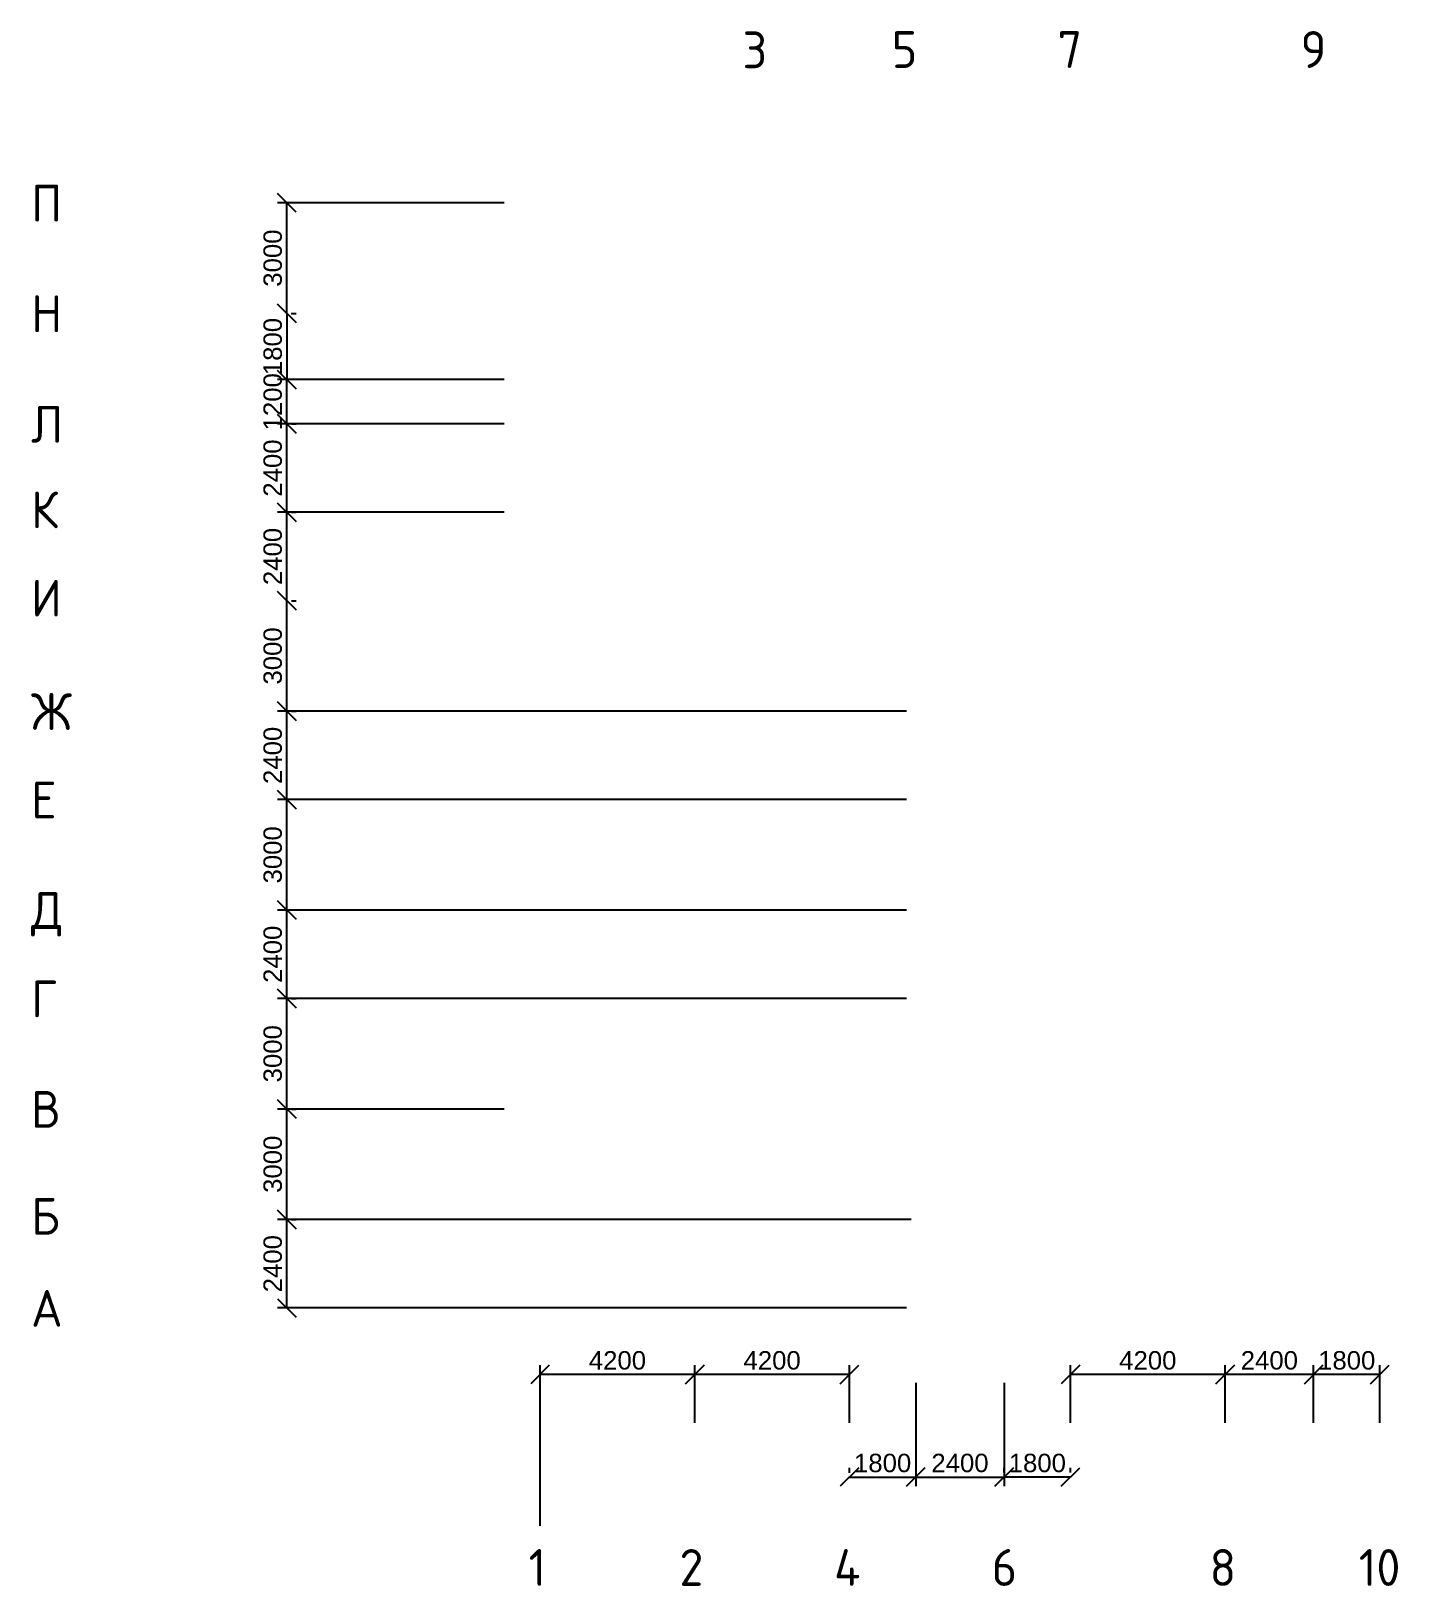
# Model space of a CAD drawing. Header units: millimetres. Extents: x -10163 to 1081624, y -5450 to 230390.
# Drawn here: x 60340 to 97450, y -5450 to 36760 of the extents above; entities that cross this region are included whole.
import ezdxf

# ---------------------------------------------------------------- set-up
doc = ezdxf.new("R2010")
doc.units = ezdxf.units.MM
doc.header["$PDMODE"] = 35
doc.linetypes.add('Штрих-пунктир', pattern=[24, 20, -1.5, 1, -1.5])
doc.layers.add('Оси 2', color=253, linetype='Continuous')
doc.styles.add('GOST-2.304_Type-B', font='GOST Common.ttf')
doc.styles.get("Standard").update_dxf_attribs({"font": 'arial.ttf'})
doc.dimstyles.new('ISO-25', dxfattribs={"dimtxt": 2.5, "dimasz": 2.5, "dimexe": 1.25, "dimexo": 0.625, "dimtad": 1, "dimtxsty": 'Standard', "dimblk": 'OBLIQUE', "dimcen": 2.5, "dimadec": 0, "dimazin": 0, "dimtfac": 1, "dimtmove": 0, "dimatfit": 3, "dimfxl": 1, "dimarcsym": 0})

# ---------------------------------------------------------------- blocks, each defined once
blk = doc.blocks.new('_Oblique')
at = {"color": 0, "linetype": 'ByBlock', "lineweight": -2}
blk.add_line((-0.5, -0.5), (0.5, 0.5), dxfattribs=at)
blk = doc.blocks.new('*D22')
at = {"layer": 'Defpoints', "color": 0, "linetype": 'Штрих-пунктир', "lineweight": -3, "transparency": 16777216}
for p in [(74160, 290), (78360, -1150), (74160, -3940)]:
    blk.add_point(p, dxfattribs=at)
at = {"layer": 'Оси 2', "color": 0, "linetype": 'Штрих-пунктир', "lineweight": -2, "transparency": 16777216}
for p, q in [((74160, -3815), (74160, 540)), ((78360, -1025), (78360, 540)), ((78360, 290), (74160, 290))]:
    blk.add_line(p, q, dxfattribs=at)
at = {"layer": 'Оси 2', "color": 0, "linetype": 'Штрих-пунктир', "lineweight": -2, "transparency": 16777216, "xscale": 500, "yscale": 500, "zscale": 500, "rotation": 180}
blk.add_blockref('_Oblique', (74160, 290), dxfattribs=at)
at = {"layer": 'Оси 2', "color": 0, "linetype": 'Штрих-пунктир', "lineweight": -2, "transparency": 16777216, "xscale": 500, "yscale": 500, "zscale": 500}
blk.add_blockref('_Oblique', (78360, 290), dxfattribs=at)
at = {"layer": 'Оси 2', "color": 0, "linetype": 'Штрих-пунктир', "transparency": 16777216, "insert": (76260, 670), "char_height": 500, "attachment_point": 5}
blk.add_mtext('4200', dxfattribs=at)
blk = doc.blocks.new('*D23')
at = {"layer": 'Defpoints', "color": 0, "linetype": 'Штрих-пунктир', "lineweight": -3, "transparency": 16777216}
for p in [(78360, 290), (78360, -1150), (82560, -1150)]:
    blk.add_point(p, dxfattribs=at)
at = {"layer": 'Оси 2', "color": 0, "linetype": 'Штрих-пунктир', "lineweight": -2, "transparency": 16777216}
for p, q in [((78360, -1025), (78360, 540)), ((82560, -1025), (82560, 540)), ((82560, 290), (78360, 290))]:
    blk.add_line(p, q, dxfattribs=at)
at = {"layer": 'Оси 2', "color": 0, "linetype": 'Штрих-пунктир', "lineweight": -2, "transparency": 16777216, "xscale": 500, "yscale": 500, "zscale": 500, "rotation": 180}
blk.add_blockref('_Oblique', (78360, 290), dxfattribs=at)
at = {"layer": 'Оси 2', "color": 0, "linetype": 'Штрих-пунктир', "lineweight": -2, "transparency": 16777216, "xscale": 500, "yscale": 500, "zscale": 500}
blk.add_blockref('_Oblique', (82560, 290), dxfattribs=at)
at = {"layer": 'Оси 2', "color": 0, "linetype": 'Штрих-пунктир', "transparency": 16777216, "insert": (80460, 670), "char_height": 500, "attachment_point": 5}
blk.add_mtext('4200', dxfattribs=at)
blk = doc.blocks.new('*D24')
at = {"layer": 'Defpoints', "color": 0, "linetype": 'Штрих-пунктир', "lineweight": -3, "transparency": 16777216}
for p in [(88560, 290), (88560, -1150), (92760, -1150)]:
    blk.add_point(p, dxfattribs=at)
at = {"layer": 'Оси 2', "color": 0, "linetype": 'Штрих-пунктир', "lineweight": -2, "transparency": 16777216}
for p, q in [((88560, -1025), (88560, 540)), ((92760, -1025), (92760, 540)), ((92760, 290), (88560, 290))]:
    blk.add_line(p, q, dxfattribs=at)
at = {"layer": 'Оси 2', "color": 0, "linetype": 'Штрих-пунктир', "lineweight": -2, "transparency": 16777216, "xscale": 500, "yscale": 500, "zscale": 500, "rotation": 180}
blk.add_blockref('_Oblique', (88560, 290), dxfattribs=at)
at = {"layer": 'Оси 2', "color": 0, "linetype": 'Штрих-пунктир', "lineweight": -2, "transparency": 16777216, "xscale": 500, "yscale": 500, "zscale": 500}
blk.add_blockref('_Oblique', (92760, 290), dxfattribs=at)
at = {"layer": 'Оси 2', "color": 0, "linetype": 'Штрих-пунктир', "transparency": 16777216, "insert": (90660, 670), "char_height": 500, "attachment_point": 5}
blk.add_mtext('4200', dxfattribs=at)
blk = doc.blocks.new('*D25')
at = {"layer": 'Defpoints', "color": 0, "linetype": 'Штрих-пунктир', "lineweight": -3, "transparency": 16777216}
for p in [(92760, 290), (92760, -1150), (95160, -1150)]:
    blk.add_point(p, dxfattribs=at)
at = {"layer": 'Оси 2', "color": 0, "linetype": 'Штрих-пунктир', "lineweight": -2, "transparency": 16777216}
for p, q in [((92760, -1025), (92760, 540)), ((95160, -1025), (95160, 540)), ((95160, 290), (92760, 290))]:
    blk.add_line(p, q, dxfattribs=at)
at = {"layer": 'Оси 2', "color": 0, "linetype": 'Штрих-пунктир', "lineweight": -2, "transparency": 16777216, "xscale": 500, "yscale": 500, "zscale": 500, "rotation": 180}
blk.add_blockref('_Oblique', (92760, 290), dxfattribs=at)
at = {"layer": 'Оси 2', "color": 0, "linetype": 'Штрих-пунктир', "lineweight": -2, "transparency": 16777216, "xscale": 500, "yscale": 500, "zscale": 500}
blk.add_blockref('_Oblique', (95160, 290), dxfattribs=at)
at = {"layer": 'Оси 2', "color": 0, "linetype": 'Штрих-пунктир', "transparency": 16777216, "insert": (93960, 670), "char_height": 500, "attachment_point": 5}
blk.add_mtext('2400', dxfattribs=at)
blk = doc.blocks.new('*D26')
at = {"layer": 'Defpoints', "color": 0, "linetype": 'Штрих-пунктир', "lineweight": -3, "transparency": 16777216}
for p in [(95160, 290), (95160, -1150), (96960, -1150)]:
    blk.add_point(p, dxfattribs=at)
at = {"layer": 'Оси 2', "color": 0, "linetype": 'Штрих-пунктир', "lineweight": -2, "transparency": 16777216}
for p, q in [((95160, -1025), (95160, 540)), ((96960, -1025), (96960, 540)), ((96960, 290), (95160, 290))]:
    blk.add_line(p, q, dxfattribs=at)
at = {"layer": 'Оси 2', "color": 0, "linetype": 'Штрих-пунктир', "lineweight": -2, "transparency": 16777216, "xscale": 500, "yscale": 500, "zscale": 500, "rotation": 180}
blk.add_blockref('_Oblique', (95160, 290), dxfattribs=at)
at = {"layer": 'Оси 2', "color": 0, "linetype": 'Штрих-пунктир', "lineweight": -2, "transparency": 16777216, "xscale": 500, "yscale": 500, "zscale": 500}
blk.add_blockref('_Oblique', (96960, 290), dxfattribs=at)
at = {"layer": 'Оси 2', "color": 0, "linetype": 'Штрих-пунктир', "transparency": 16777216, "insert": (96060, 670), "char_height": 500, "attachment_point": 5}
blk.add_mtext('1800', dxfattribs=at)
blk = doc.blocks.new('*D27')
at = {"layer": 'Defpoints', "color": 0, "linetype": 'Штрих-пунктир', "lineweight": -3, "transparency": 16777216}
for p in [(67283, 4497), (84360, 4497), (84233, 2097)]:
    blk.add_point(p, dxfattribs=at)
at = {"layer": 'Оси 2', "color": 0, "linetype": 'Штрих-пунктир', "lineweight": -2, "transparency": 16777216}
for p, q in [((84235, 4497), (67033, 4497)), ((67283, 2097), (67283, 4497)), ((84108, 2097), (67033, 2097))]:
    blk.add_line(p, q, dxfattribs=at)
at = {"layer": 'Оси 2', "color": 0, "linetype": 'Штрих-пунктир', "lineweight": -2, "transparency": 16777216, "xscale": 500, "yscale": 500, "zscale": 500}
for p, rotation in [((67283, 4497), 90), ((67283, 2097), 270)]:
    blk.add_blockref('_Oblique', p, dxfattribs=dict(at, rotation=rotation))
at = {"layer": 'Оси 2', "color": 0, "linetype": 'Штрих-пунктир', "transparency": 16777216, "insert": (66902, 3297), "char_height": 500, "attachment_point": 5, "rotation": 90}
blk.add_mtext('2400', dxfattribs=at)
blk = doc.blocks.new('*D28')
at = {"layer": 'Defpoints', "color": 0, "linetype": 'Штрих-пунктир', "lineweight": -3, "transparency": 16777216}
for p in [(67283, 12897), (84233, 12897), (84233, 10497)]:
    blk.add_point(p, dxfattribs=at)
at = {"layer": 'Оси 2', "color": 0, "linetype": 'Штрих-пунктир', "lineweight": -2, "transparency": 16777216}
for p, q in [((84108, 12897), (67033, 12897)), ((67283, 10497), (67283, 12897)), ((84108, 10497), (67033, 10497))]:
    blk.add_line(p, q, dxfattribs=at)
at = {"layer": 'Оси 2', "color": 0, "linetype": 'Штрих-пунктир', "lineweight": -2, "transparency": 16777216, "xscale": 500, "yscale": 500, "zscale": 500}
for p, rotation in [((67283, 12897), 90), ((67283, 10497), 270)]:
    blk.add_blockref('_Oblique', p, dxfattribs=dict(at, rotation=rotation))
at = {"layer": 'Оси 2', "color": 0, "linetype": 'Штрих-пунктир', "transparency": 16777216, "insert": (66902, 11697), "char_height": 500, "attachment_point": 5, "rotation": 90}
blk.add_mtext('2400', dxfattribs=at)
blk = doc.blocks.new('*D29')
at = {"layer": 'Defpoints', "color": 0, "linetype": 'Штрих-пунктир', "lineweight": -3, "transparency": 16777216}
for p in [(67283, 15897), (84233, 15897), (84233, 12897)]:
    blk.add_point(p, dxfattribs=at)
at = {"layer": 'Оси 2', "color": 0, "linetype": 'Штрих-пунктир', "lineweight": -2, "transparency": 16777216}
for p, q in [((84108, 15897), (67033, 15897)), ((67283, 12897), (67283, 15897)), ((84108, 12897), (67033, 12897))]:
    blk.add_line(p, q, dxfattribs=at)
at = {"layer": 'Оси 2', "color": 0, "linetype": 'Штрих-пунктир', "lineweight": -2, "transparency": 16777216, "xscale": 500, "yscale": 500, "zscale": 500}
for p, rotation in [((67283, 15897), 90), ((67283, 12897), 270)]:
    blk.add_blockref('_Oblique', p, dxfattribs=dict(at, rotation=rotation))
at = {"layer": 'Оси 2', "color": 0, "linetype": 'Штрих-пунктир', "transparency": 16777216, "insert": (66902, 14397), "char_height": 500, "attachment_point": 5, "rotation": 90}
blk.add_mtext('3000', dxfattribs=at)
blk = doc.blocks.new('*D30')
at = {"layer": 'Defpoints', "color": 0, "linetype": 'Штрих-пунктир', "lineweight": -3, "transparency": 16777216}
for p in [(67283, 18297), (84233, 18297), (84233, 15897)]:
    blk.add_point(p, dxfattribs=at)
at = {"layer": 'Оси 2', "color": 0, "linetype": 'Штрих-пунктир', "lineweight": -2, "transparency": 16777216}
for p, q in [((84108, 18297), (67033, 18297)), ((67283, 15897), (67283, 18297)), ((84108, 15897), (67033, 15897))]:
    blk.add_line(p, q, dxfattribs=at)
at = {"layer": 'Оси 2', "color": 0, "linetype": 'Штрих-пунктир', "lineweight": -2, "transparency": 16777216, "xscale": 500, "yscale": 500, "zscale": 500}
for p, rotation in [((67283, 18297), 90), ((67283, 15897), 270)]:
    blk.add_blockref('_Oblique', p, dxfattribs=dict(at, rotation=rotation))
at = {"layer": 'Оси 2', "color": 0, "linetype": 'Штрих-пунктир', "transparency": 16777216, "insert": (66902, 17097), "char_height": 500, "attachment_point": 5, "rotation": 90}
blk.add_mtext('2400', dxfattribs=at)
blk = doc.blocks.new('*D31')
at = {"layer": 'Defpoints', "color": 0, "linetype": 'Штрих-пунктир', "lineweight": -3, "transparency": 16777216}
for p in [(84360, 184), (82560, -2504), (84360, -2496)]:
    blk.add_point(p, dxfattribs=at)
at = {"layer": 'Оси 2', "color": 0, "linetype": 'Штрих-пунктир', "lineweight": -2, "transparency": 16777216}
for p, q in [((84360, 59), (84360, -2746)), ((82560, -2379), (82560, -2246)), ((82560, -2496), (84360, -2496))]:
    blk.add_line(p, q, dxfattribs=at)
at = {"layer": 'Оси 2', "color": 0, "linetype": 'Штрих-пунктир', "lineweight": -2, "transparency": 16777216, "xscale": 500, "yscale": 500, "zscale": 500, "rotation": 180}
blk.add_blockref('_Oblique', (82560, -2496), dxfattribs=at)
at = {"layer": 'Оси 2', "color": 0, "linetype": 'Штрих-пунктир', "lineweight": -2, "transparency": 16777216, "xscale": 500, "yscale": 500, "zscale": 500}
blk.add_blockref('_Oblique', (84360, -2496), dxfattribs=at)
at = {"layer": 'Оси 2', "color": 0, "linetype": 'Штрих-пунктир', "transparency": 16777216, "insert": (83460, -2116), "char_height": 500, "attachment_point": 5}
blk.add_mtext('1800', dxfattribs=at)
blk = doc.blocks.new('*D32')
at = {"layer": 'Defpoints', "color": 0, "linetype": 'Штрих-пунктир', "lineweight": -3, "transparency": 16777216}
for p in [(86760, 191), (84360, -2496), (86760, -2496)]:
    blk.add_point(p, dxfattribs=at)
at = {"layer": 'Оси 2', "color": 0, "linetype": 'Штрих-пунктир', "lineweight": -2, "transparency": 16777216}
for p, q in [((86760, 66), (86760, -2746)), ((84360, -2496), (86760, -2496)), ((84360, -2621), (84360, -2746))]:
    blk.add_line(p, q, dxfattribs=at)
at = {"layer": 'Оси 2', "color": 0, "linetype": 'Штрих-пунктир', "lineweight": -2, "transparency": 16777216, "xscale": 500, "yscale": 500, "zscale": 500, "rotation": 180}
blk.add_blockref('_Oblique', (84360, -2496), dxfattribs=at)
at = {"layer": 'Оси 2', "color": 0, "linetype": 'Штрих-пунктир', "lineweight": -2, "transparency": 16777216, "xscale": 500, "yscale": 500, "zscale": 500}
blk.add_blockref('_Oblique', (86760, -2496), dxfattribs=at)
at = {"layer": 'Оси 2', "color": 0, "linetype": 'Штрих-пунктир', "transparency": 16777216, "insert": (85560, -2116), "char_height": 500, "attachment_point": 5}
blk.add_mtext('2400', dxfattribs=at)
blk = doc.blocks.new('*D33')
at = {"layer": 'Defpoints', "color": 0, "linetype": 'Штрих-пунктир', "lineweight": -3, "transparency": 16777216}
for p in [(86760, -2496), (86760, -2500), (88560, -2500)]:
    blk.add_point(p, dxfattribs=at)
at = {"layer": 'Оси 2', "color": 0, "linetype": 'Штрих-пунктир', "lineweight": -2, "transparency": 16777216}
for p, q in [((86760, -2375), (86760, -2246)), ((88560, -2496), (86760, -2496)), ((88560, -2375), (88560, -2246))]:
    blk.add_line(p, q, dxfattribs=at)
at = {"layer": 'Оси 2', "color": 0, "linetype": 'Штрих-пунктир', "lineweight": -2, "transparency": 16777216, "xscale": 500, "yscale": 500, "zscale": 500, "rotation": 180}
blk.add_blockref('_Oblique', (86760, -2496), dxfattribs=at)
at = {"layer": 'Оси 2', "color": 0, "linetype": 'Штрих-пунктир', "lineweight": -2, "transparency": 16777216, "xscale": 500, "yscale": 500, "zscale": 500}
blk.add_blockref('_Oblique', (88560, -2496), dxfattribs=at)
at = {"layer": 'Оси 2', "color": 0, "linetype": 'Штрих-пунктир', "transparency": 16777216, "insert": (87660, -2116), "char_height": 500, "attachment_point": 5}
blk.add_mtext('1800', dxfattribs=at)
blk = doc.blocks.new('*D34')
at = {"layer": 'Defpoints', "color": 0, "linetype": 'Штрих-пунктир', "lineweight": -3, "transparency": 16777216}
for p in [(67283, 7497), (73312, 7497), (67283, 4497)]:
    blk.add_point(p, dxfattribs=at)
at = {"layer": 'Оси 2', "color": 0, "linetype": 'Штрих-пунктир', "lineweight": -2, "transparency": 16777216}
for p, q in [((73187, 7497), (67033, 7497)), ((67283, 4497), (67283, 7497)), ((67408, 4497), (67533, 4497))]:
    blk.add_line(p, q, dxfattribs=at)
at = {"layer": 'Оси 2', "color": 0, "linetype": 'Штрих-пунктир', "lineweight": -2, "transparency": 16777216, "xscale": 500, "yscale": 500, "zscale": 500}
for p, rotation in [((67283, 7497), 90), ((67283, 4497), 270)]:
    blk.add_blockref('_Oblique', p, dxfattribs=dict(at, rotation=rotation))
at = {"layer": 'Оси 2', "color": 0, "linetype": 'Штрих-пунктир', "transparency": 16777216, "insert": (66902, 5997), "char_height": 500, "attachment_point": 5, "rotation": 90}
blk.add_mtext('3000', dxfattribs=at)
blk = doc.blocks.new('*D35')
at = {"layer": 'Defpoints', "color": 0, "linetype": 'Штрих-пунктир', "lineweight": -3, "transparency": 16777216}
for p in [(67283, 10497), (67283, 10497), (67283, 7497)]:
    blk.add_point(p, dxfattribs=at)
at = {"layer": 'Оси 2', "color": 0, "linetype": 'Штрих-пунктир', "lineweight": -2, "transparency": 16777216}
for p, q in [((67283, 7497), (67283, 10497)), ((67408, 10497), (67533, 10497)), ((67408, 7497), (67533, 7497))]:
    blk.add_line(p, q, dxfattribs=at)
at = {"layer": 'Оси 2', "color": 0, "linetype": 'Штрих-пунктир', "lineweight": -2, "transparency": 16777216, "xscale": 500, "yscale": 500, "zscale": 500}
for p, rotation in [((67283, 10497), 90), ((67283, 7497), 270)]:
    blk.add_blockref('_Oblique', p, dxfattribs=dict(at, rotation=rotation))
at = {"layer": 'Оси 2', "color": 0, "linetype": 'Штрих-пунктир', "transparency": 16777216, "insert": (66902, 8997), "char_height": 500, "attachment_point": 5, "rotation": 90}
blk.add_mtext('3000', dxfattribs=at)
blk = doc.blocks.new('*D36')
at = {"layer": 'Defpoints', "color": 0, "linetype": 'Штрих-пунктир', "lineweight": -3, "transparency": 16777216}
for p in [(67283, 21297), (67283, 21297), (67283, 18297)]:
    blk.add_point(p, dxfattribs=at)
at = {"layer": 'Оси 2', "color": 0, "linetype": 'Штрих-пунктир', "lineweight": -2, "transparency": 16777216}
for p, q in [((67283, 18297), (67283, 21297)), ((67408, 21297), (67533, 21297)), ((67408, 18297), (67533, 18297))]:
    blk.add_line(p, q, dxfattribs=at)
at = {"layer": 'Оси 2', "color": 0, "linetype": 'Штрих-пунктир', "lineweight": -2, "transparency": 16777216, "xscale": 500, "yscale": 500, "zscale": 500}
for p, rotation in [((67283, 21297), 90), ((67283, 18297), 270)]:
    blk.add_blockref('_Oblique', p, dxfattribs=dict(at, rotation=rotation))
at = {"layer": 'Оси 2', "color": 0, "linetype": 'Штрих-пунктир', "transparency": 16777216, "insert": (66902, 19797), "char_height": 500, "attachment_point": 5, "rotation": 90}
blk.add_mtext('3000', dxfattribs=at)
blk = doc.blocks.new('*D37')
at = {"layer": 'Defpoints', "color": 0, "linetype": 'Штрих-пунктир', "lineweight": -3, "transparency": 16777216}
for p in [(67283, 23697), (73312, 23697), (67283, 21297)]:
    blk.add_point(p, dxfattribs=at)
at = {"layer": 'Оси 2', "color": 0, "linetype": 'Штрих-пунктир', "lineweight": -2, "transparency": 16777216}
for p, q in [((73187, 23697), (67033, 23697)), ((67283, 21297), (67283, 23697)), ((67408, 21297), (67533, 21297))]:
    blk.add_line(p, q, dxfattribs=at)
at = {"layer": 'Оси 2', "color": 0, "linetype": 'Штрих-пунктир', "lineweight": -2, "transparency": 16777216, "xscale": 500, "yscale": 500, "zscale": 500}
for p, rotation in [((67283, 23697), 90), ((67283, 21297), 270)]:
    blk.add_blockref('_Oblique', p, dxfattribs=dict(at, rotation=rotation))
at = {"layer": 'Оси 2', "color": 0, "linetype": 'Штрих-пунктир', "transparency": 16777216, "insert": (66902, 22497), "char_height": 500, "attachment_point": 5, "rotation": 90}
blk.add_mtext('2400', dxfattribs=at)
blk = doc.blocks.new('*D38')
at = {"layer": 'Defpoints', "color": 0, "linetype": 'Штрих-пунктир', "lineweight": -3, "transparency": 16777216}
for p in [(67283, 26097), (73312, 26097), (67283, 23697)]:
    blk.add_point(p, dxfattribs=at)
at = {"layer": 'Оси 2', "color": 0, "linetype": 'Штрих-пунктир', "lineweight": -2, "transparency": 16777216}
for p, q in [((73187, 26097), (67033, 26097)), ((67283, 23697), (67283, 26097)), ((67408, 23697), (67533, 23697))]:
    blk.add_line(p, q, dxfattribs=at)
at = {"layer": 'Оси 2', "color": 0, "linetype": 'Штрих-пунктир', "lineweight": -2, "transparency": 16777216, "xscale": 500, "yscale": 500, "zscale": 500}
for p, rotation in [((67283, 26097), 90), ((67283, 23697), 270)]:
    blk.add_blockref('_Oblique', p, dxfattribs=dict(at, rotation=rotation))
at = {"layer": 'Оси 2', "color": 0, "linetype": 'Штрих-пунктир', "transparency": 16777216, "insert": (66902, 24897), "char_height": 500, "attachment_point": 5, "rotation": 90}
blk.add_mtext('2400', dxfattribs=at)
blk = doc.blocks.new('*D39')
at = {"layer": 'Defpoints', "color": 0, "linetype": 'Штрих-пунктир', "lineweight": -3, "transparency": 16777216}
for p in [(67283, 32097), (73312, 32097), (67283, 29097)]:
    blk.add_point(p, dxfattribs=at)
at = {"layer": 'Оси 2', "color": 0, "linetype": 'Штрих-пунктир', "lineweight": -2, "transparency": 16777216}
for p, q in [((73187, 32097), (67033, 32097)), ((67283, 29097), (67283, 32097)), ((67408, 29097), (67533, 29097))]:
    blk.add_line(p, q, dxfattribs=at)
at = {"layer": 'Оси 2', "color": 0, "linetype": 'Штрих-пунктир', "lineweight": -2, "transparency": 16777216, "xscale": 500, "yscale": 500, "zscale": 500}
for p, rotation in [((67283, 32097), 90), ((67283, 29097), 270)]:
    blk.add_blockref('_Oblique', p, dxfattribs=dict(at, rotation=rotation))
at = {"layer": 'Оси 2', "color": 0, "linetype": 'Штрих-пунктир', "transparency": 16777216, "insert": (66902, 30597), "char_height": 500, "attachment_point": 5, "rotation": 90}
blk.add_mtext('3000', dxfattribs=at)
blk = doc.blocks.new('*D40')
at = {"layer": 'Defpoints', "color": 0, "linetype": 'Штрих-пунктир', "lineweight": -3, "transparency": 16777216}
for p in [(67279, 29097), (67283, 27297), (73308, 27297)]:
    blk.add_point(p, dxfattribs=at)
at = {"layer": 'Оси 2', "color": 0, "linetype": 'Штрих-пунктир', "lineweight": -2, "transparency": 16777216}
for p, q in [((67283, 29097), (67283, 27297)), ((67404, 29097), (67533, 29097)), ((73183, 27297), (67033, 27297))]:
    blk.add_line(p, q, dxfattribs=at)
at = {"layer": 'Оси 2', "color": 0, "linetype": 'Штрих-пунктир', "lineweight": -2, "transparency": 16777216, "xscale": 500, "yscale": 500, "zscale": 500}
for p, rotation in [((67283, 29097), 90), ((67283, 27297), 270)]:
    blk.add_blockref('_Oblique', p, dxfattribs=dict(at, rotation=rotation))
at = {"layer": 'Оси 2', "color": 0, "linetype": 'Штрих-пунктир', "transparency": 16777216, "insert": (66902, 28197), "char_height": 500, "attachment_point": 5, "rotation": 90}
blk.add_mtext('1800', dxfattribs=at)
blk = doc.blocks.new('*D41')
at = {"layer": 'Defpoints', "color": 0, "linetype": 'Штрих-пунктир', "lineweight": -3, "transparency": 16777216}
for p in [(67283, 27297), (73312, 27297), (67283, 26097)]:
    blk.add_point(p, dxfattribs=at)
at = {"layer": 'Оси 2', "color": 0, "linetype": 'Штрих-пунктир', "lineweight": -2, "transparency": 16777216}
for p, q in [((73187, 27297), (67033, 27297)), ((67283, 26097), (67283, 27297)), ((67408, 26097), (67533, 26097))]:
    blk.add_line(p, q, dxfattribs=at)
at = {"layer": 'Оси 2', "color": 0, "linetype": 'Штрих-пунктир', "lineweight": -2, "transparency": 16777216, "xscale": 500, "yscale": 500, "zscale": 500}
for p, rotation in [((67283, 27297), 90), ((67283, 26097), 270)]:
    blk.add_blockref('_Oblique', p, dxfattribs=dict(at, rotation=rotation))
at = {"layer": 'Оси 2', "color": 0, "linetype": 'Штрих-пунктир', "transparency": 16777216, "insert": (66902, 26697), "char_height": 500, "attachment_point": 5, "rotation": 90}
blk.add_mtext('1200', dxfattribs=at)

msp = doc.modelspace()

# ---------------------------------------------------------------- texts
at = {"layer": 'Оси 2', "linetype": 'Штрих-пунктир', "style": 'GOST-2.304_Type-B'}
for s, p in [('3', (79654.887, 35749.05)), ('5', (83707.304, 35760)), ('7', (88207.304, 35760)), ('9', (94807.304, 35760)), ('П', (60340, 31586.76)), ('Н', (60340, 28586.76)), ('Л', (60340, 25586.76)), ('К', (60340, 23266.76)), ('И', (60340, 20866.76)), ('Ж', (60340, 17786.76)), ('Е', (60340, 15386.76)), ('Д', (60340, 12386.76)), ('Г', (60340, 9986.76)), ('В', (60340, 6986.76)), ('Б', (60340, 4086.76)), ('А', (60340, 1586.76)), ('1', (73847.304, -5450)), ('2', (77941.726, -5450)), ('4', (82141.726, -5450)), ('6', (86421.726, -5450)), ('8', (92337.304, -5450)), ('10', (96387.304, -5450))]:
    msp.add_text(s, height=1000, dxfattribs=at).set_placement(p)

# ---------------------------------------------------------------- dimensions: what is measured, and where the dimension line sits
at = {"layer": 'Оси 2', "linetype": 'Штрих-пунктир'}
for base, p1, p2, angle, picture, middle in [((67282.696, 32096.76), (67282.696, 29096.76), (73311.584, 32096.76), 90, '*D39', (66902.239, 30596.76)), ((67282.696, 27296.76), (67278.946, 29096.76), (73308.457, 27296.76), 90, '*D40', (66902.41, 28196.76)), ((67282.696, 26096.76), (67282.696, 23696.76), (73311.584, 26096.76), 90, '*D38', (66902.41, 24896.76)), ((67282.696, 23696.76), (67282.696, 21296.76), (73311.584, 23696.76), 90, '*D37', (66902.41, 22496.76)), ((67282.696, 21296.76), (67282.696, 18296.76), (67282.696, 21296.76), 90, '*D36', (66902.239, 19796.76)), ((67282.696, 18296.76), (84232.696, 15896.76), (84232.696, 18296.76), 270, '*D30', (66902.41, 17096.76)), ((67282.696, 15896.76), (84232.696, 12896.76), (84232.696, 15896.76), 270, '*D29', (66902.239, 14396.76)), ((67282.696, 12896.76), (84232.696, 10496.76), (84232.696, 12896.76), 270, '*D28', (66902.41, 11696.76)), ((67282.696, 10496.76), (67282.696, 7496.76), (67282.696, 10496.76), 90, '*D35', (66902.239, 8996.76)), ((67282.696, 7496.76), (67282.696, 4496.76), (73311.584, 7496.76), 90, '*D34', (66902.239, 5996.76)), ((67282.696, 4496.76), (84232.696, 2096.76), (84360, 4496.76), 270, '*D27', (66902.41, 3296.76))]:
    dim = msp.add_linear_dim(base=base, p1=p1, p2=p2, angle=angle, dimstyle='ISO-25', dxfattribs=at)
    dim.commit()
    dim.dimension.update_dxf_attribs({"geometry": picture, "text_midpoint": middle})
dim = msp.add_linear_dim(base=(67282.696, 27296.76), p1=(67282.696, 26096.76), p2=(73311.584, 27296.76), angle=90, dimstyle='ISO-25', dxfattribs=at)
dim.commit()
dim.dimension.update_dxf_attribs({"geometry": '*D41', "text_midpoint": (67282.696, 26696.76), "dimtype": 160})
for base, p1, p2, picture, middle in [((74160, 290), (78360, -1150), (74160, -3940), '*D22', (76260, 670.286)), ((78360, 290), (82560, -1150), (78360, -1150), '*D23', (80460, 670.286)), ((88560, 290), (92760, -1150), (88560, -1150), '*D24', (90660, 670.286)), ((92760, 290), (95160, -1150), (92760, -1150), '*D25', (93960, 670.286)), ((95160, 290), (96960, -1150), (95160, -1150), '*D26', (96060, 670.286)), ((84360, -2496.25), (82560, -2503.75), (84360, 184.053), '*D31', (83460, -2115.964)), ((86760, -2496.25), (84360, -2496.25), (86760, 191.02), '*D32', (85560, -2115.964)), ((86760, -2496.25), (88560, -2500), (86760, -2500), '*D33', (87660, -2115.964))]:
    dim = msp.add_linear_dim(base=base, p1=p1, p2=p2, dimstyle='ISO-25', dxfattribs=at)
    dim.commit()
    dim.dimension.update_dxf_attribs({"geometry": picture, "text_midpoint": middle})

doc.saveas('drawing.dxf')
